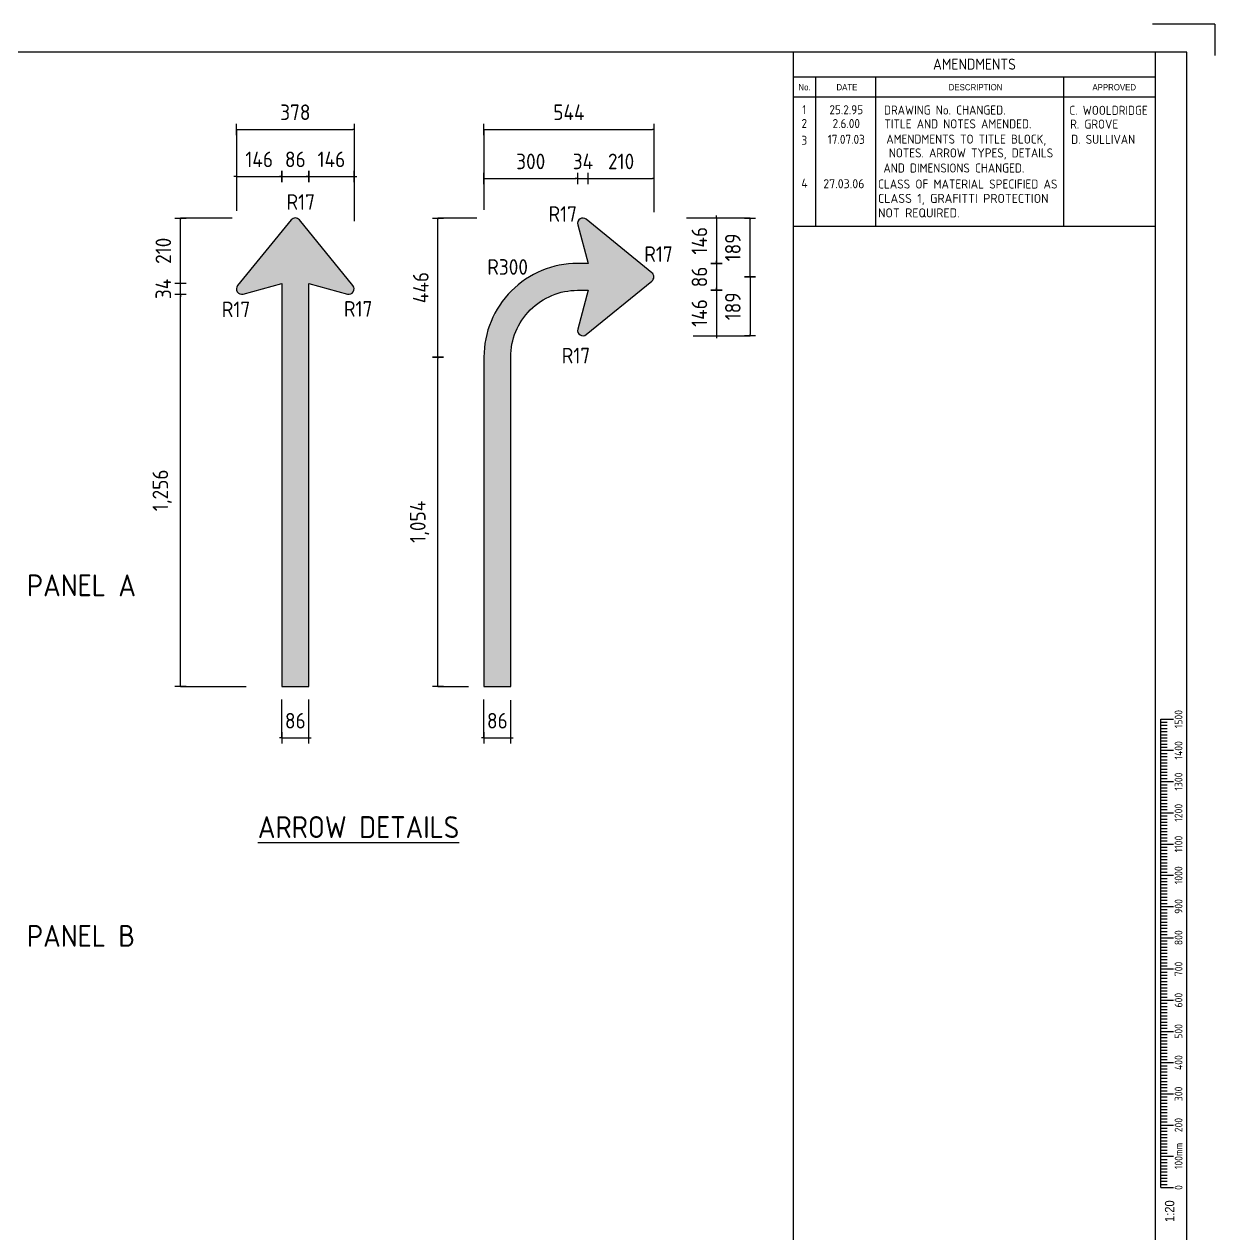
# Model space of a CAD drawing. Extents: x -30 to 420, y 0 to 297.
# Drawn here: x 229.3 to 420, y 103.3 to 297 of the extents above; entities that cross this region are included whole.
import ezdxf
from ezdxf.enums import TextEntityAlignment as Align

# ---------------------------------------------------------------- set-up
doc = ezdxf.new("R2010")
doc.units = 0
doc.header["$LTSCALE"] = 12
doc.header["$MEASUREMENT"] = 0
doc.layers.get('0').update_dxf_attribs({"linetype": 'CONTINUOUS'})
doc.layers.get('Defpoints').update_dxf_attribs({"linetype": 'CONTINUOUS'})
for name, color, linetype in [('L18', 4, 'CONTINUOUS'), ('L25', 1, 'CONTINUOUS'), ('T35', 3, 'CONTINUOUS'), ('TBLK18', 4, 'CONTINUOUS'), ('TBLK25', 1, 'CONTINUOUS'), ('TBLK35', 3, 'CONTINUOUS'), ('TBLK50', 7, 'CONTINUOUS')]:
    doc.layers.add(name, color=color, linetype=linetype)
doc.styles.add('HELV', font='helv.shx')
doc.styles.add('HELVL', font='helvl.shx')
doc.styles.add('ISO', font='iso')
doc.styles.add('ISO3098B', font='iso3098b')
doc.dimstyles.new('SIGNSDIM-20', dxfattribs={"dimtxt": 2.5, "dimasz": 0.2, "dimexe": 1.5, "dimexo": 2, "dimgap": 1.5, "dimtad": 1, "dimdec": 0, "dimlfac": 20, "dimrnd": 1, "dimdsep": 46, "dimlunit": 6, "dimtxsty": 'ISO', "dimblk": 'SGNDIM', "dimcen": 2.5, "dimse1": 1, "dimse2": 1, "dimadec": 0, "dimazin": 0, "dimtfac": 1, "dimtdec": 0, "dimtix": 1, "dimtmove": 0, "dimatfit": 3, "dimldrblk": 'SGNDIM', "dimfxl": 1, "dimtolj": 1, "dimtzin": 0, "dimarcsym": 0})

# ---------------------------------------------------------------- blocks, each defined once
blk = doc.blocks.new('A3BBLK')
at = {"layer": 'TBLK25'}
for q in [(410, 297), (420, 292)]:
    blk.add_line((420, 297), q, dxfattribs=at)
at = {"layer": 'TBLK50'}
for p, q in [((415.5, 292.5), (13, 292.5)), ((352.5, 4.5), (352.5, 292.5)), ((415.5, 4.5), (415.5, 292.5))]:
    blk.add_line(p, q, dxfattribs=at)
blk = doc.blocks.new('a3_in_vtblk_trial')
at = {"layer": 'TBLK35'}
blk.add_line((410.5, 57), (410.5, 292.5), dxfattribs=at)
blk.add_blockref('A3BBLK', (0, 0))
at = {"layer": 'TBLK18', "style": 'ISO'}
blk.add_attdef('MR_DIRECTORATE', text='', height=1.5, dxfattribs=at).set_placement((381.5, 67.12), align=Align.CENTER)
for tag, p in [('STREET_NAME', (355.51, 61.1)), ('SUBURB_POSTCODE', (388.49, 61.1)), ('TELEPHONE_NO.', (368.31, 58.84)), ('FAX_NO.', (393.56, 58.84))]:
    blk.add_attdef(tag, p, '', height=1.5, dxfattribs=at)
at = {"layer": 'TBLK25', "style": 'ISO'}
for tag, height, p in [('MR_BRANCH', 2, (381.5, 64.2)), ('ROAD_SECTION', 1.75, (384.5, 29.16)), ('SLK', 1.75, (384.5, 26.11)), ('CHAINAGE', 1.75, (384.5, 19.21)), ('DRG_TYPE_03', 1.75, (360.51, 11.5)), ('DRG_TYPE_02', 1.75, (360.51, 8.36)), ('DRG_TYPE_01', 1.75, (360.3, 5.42))]:
    blk.add_attdef(tag, text='', height=height, dxfattribs=at).set_placement(p, align=Align.CENTER)
for tag, p, height in [('FILE_NUMBER', (371.77, 53.24), 2.5), ('DESIGNED_/_DRAWN', (371.77, 48.49), 2), ('DATE', (405.68, 48.49), 2), ('VERIFIED', (371.77, 43.49), 2), ('DATE', (405.68, 43.4), 2), ('APPROVED', (371.77, 38.49), 2), ('DATE', (405.68, 38.39), 2), ('LOCAL_AUTHORITY', (370.48, 16.73), 1.25)]:
    blk.add_attdef(tag, p, '', height=height, dxfattribs=at)
at = {"layer": 'TBLK35', "style": 'ISO', "width": 0.9}
for tag, p in [('ROAD_PROJECT&NUMBER', (384.5, 32.23)), ('DRAWING_DESCRIPTION', (384.5, 22.29))]:
    blk.add_attdef(tag, text='', height=2.5, dxfattribs=at).set_placement(p, align=Align.CENTER)
at = {"layer": 'TBLK50', "style": 'ISO'}
blk.add_attdef('DRG_NUMBER', (370.5, 6.02), '', height=5, dxfattribs=at)
blk = doc.blocks.new('sca20_3')
at = {"layer": 'L18'}
for p, q in [((-4.14, 89), (-2.14, 89)), ((-4.14, 14), (-4.14, 89)), ((-4.14, 88.5), (-3.14, 88.5)), ((-4.14, 88), (-3.14, 88)), ((-4.14, 87.5), (-3.14, 87.5)), ((-4.14, 87), (-3.14, 87)), ((-4.14, 86.5), (-3.14, 86.5)), ((-4.14, 86), (-3.14, 86)), ((-4.14, 85.5), (-3.14, 85.5)), ((-4.14, 85), (-3.14, 85)), ((-4.14, 84.5), (-3.14, 84.5)), ((-4.14, 84), (-2.14, 84)), ((-4.14, 83.5), (-3.14, 83.5)), ((-4.14, 83), (-3.14, 83)), ((-4.14, 82.5), (-3.14, 82.5)), ((-4.14, 82), (-3.14, 82)), ((-4.14, 81.5), (-3.14, 81.5)), ((-4.14, 81), (-3.14, 81)), ((-4.14, 80.5), (-3.14, 80.5)), ((-4.14, 80), (-3.14, 80)), ((-4.14, 79.5), (-3.14, 79.5)), ((-4.14, 79), (-2.14, 79)), ((-4.14, 78.5), (-3.14, 78.5)), ((-4.14, 78), (-3.14, 78)), ((-4.14, 77.5), (-3.14, 77.5)), ((-4.14, 77), (-3.14, 77)), ((-4.14, 76.5), (-3.14, 76.5)), ((-4.14, 76), (-3.14, 76)), ((-4.14, 75.5), (-3.14, 75.5)), ((-4.14, 75), (-3.14, 75)), ((-4.14, 74.5), (-3.14, 74.5)), ((-4.14, 74), (-2.14, 74)), ((-4.14, 73.5), (-3.14, 73.5)), ((-4.14, 73), (-3.14, 73)), ((-4.14, 72.5), (-3.14, 72.5)), ((-4.14, 72), (-3.14, 72)), ((-4.14, 71.5), (-3.14, 71.5)), ((-4.14, 71), (-3.14, 71)), ((-4.14, 70.5), (-3.14, 70.5)), ((-4.14, 70), (-3.14, 70)), ((-4.14, 69.5), (-3.14, 69.5)), ((-4.14, 69), (-2.14, 69)), ((-4.14, 68.5), (-3.14, 68.5)), ((-4.14, 68), (-3.14, 68)), ((-4.14, 67.5), (-3.14, 67.5)), ((-4.14, 67), (-3.14, 67)), ((-4.14, 66.5), (-3.14, 66.5)), ((-4.14, 66), (-3.14, 66)), ((-4.14, 65.5), (-3.14, 65.5)), ((-4.14, 65), (-3.14, 65)), ((-4.14, 64.5), (-3.14, 64.5)), ((-4.14, 64), (-2.14, 64)), ((-4.14, 63.5), (-3.14, 63.5)), ((-4.14, 63), (-3.14, 63)), ((-4.14, 62.5), (-3.14, 62.5)), ((-4.14, 62), (-3.14, 62)), ((-4.14, 61.5), (-3.14, 61.5)), ((-4.14, 61), (-3.14, 61)), ((-4.14, 60.5), (-3.14, 60.5)), ((-4.14, 60), (-3.14, 60)), ((-4.14, 59.5), (-3.14, 59.5)), ((-4.14, 59), (-2.14, 59)), ((-4.14, 58.5), (-3.14, 58.5)), ((-4.14, 58), (-3.14, 58)), ((-4.14, 57.5), (-3.14, 57.5)), ((-4.14, 57), (-3.14, 57)), ((-4.14, 56.5), (-3.14, 56.5)), ((-4.14, 56), (-3.14, 56)), ((-4.14, 55.5), (-3.14, 55.5)), ((-4.14, 55), (-3.14, 55)), ((-4.14, 54.5), (-3.14, 54.5)), ((-4.14, 54), (-2.14, 54)), ((-4.14, 53.5), (-3.14, 53.5)), ((-4.14, 53), (-3.14, 53)), ((-4.14, 52.5), (-3.14, 52.5)), ((-4.14, 52), (-3.14, 52)), ((-4.14, 51.5), (-3.14, 51.5)), ((-4.14, 51), (-3.14, 51)), ((-4.14, 50.5), (-3.14, 50.5)), ((-4.14, 50), (-3.14, 50)), ((-4.14, 49.5), (-3.14, 49.5)), ((-4.14, 49), (-2.14, 49)), ((-4.14, 48.5), (-3.14, 48.5)), ((-4.14, 48), (-3.14, 48)), ((-4.14, 47.5), (-3.14, 47.5)), ((-4.14, 47), (-3.14, 47)), ((-4.14, 46.5), (-3.14, 46.5)), ((-4.14, 46), (-3.14, 46)), ((-4.14, 45.5), (-3.14, 45.5)), ((-4.14, 45), (-3.14, 45)), ((-4.14, 44.5), (-3.14, 44.5)), ((-4.14, 44), (-2.14, 44)), ((-4.14, 43.5), (-3.14, 43.5)), ((-4.14, 43), (-3.14, 43)), ((-4.14, 42.5), (-3.14, 42.5)), ((-4.14, 42), (-3.14, 42)), ((-4.14, 41.5), (-3.14, 41.5)), ((-4.14, 41), (-3.14, 41)), ((-4.14, 40.5), (-3.14, 40.5)), ((-4.14, 40), (-3.14, 40)), ((-4.14, 39.5), (-3.14, 39.5)), ((-4.14, 39), (-2.14, 39)), ((-4.14, 38.5), (-3.14, 38.5)), ((-4.14, 38), (-3.14, 38)), ((-4.14, 37.5), (-3.14, 37.5)), ((-4.14, 37), (-3.14, 37)), ((-4.14, 36.5), (-3.14, 36.5)), ((-4.14, 36), (-3.14, 36)), ((-4.14, 35.5), (-3.14, 35.5)), ((-4.14, 35), (-3.14, 35)), ((-4.14, 34.5), (-3.14, 34.5)), ((-4.14, 34), (-2.14, 34)), ((-4.14, 33.5), (-3.14, 33.5)), ((-4.14, 33), (-3.14, 33)), ((-4.14, 32.5), (-3.14, 32.5)), ((-4.14, 32), (-3.14, 32)), ((-4.14, 31.5), (-3.14, 31.5)), ((-4.14, 31), (-3.14, 31)), ((-4.14, 30.5), (-3.14, 30.5)), ((-4.14, 30), (-3.14, 30)), ((-4.14, 29.5), (-3.14, 29.5)), ((-4.14, 29), (-2.14, 29)), ((-4.14, 28.5), (-3.14, 28.5)), ((-4.14, 28), (-3.14, 28)), ((-4.14, 27.5), (-3.14, 27.5)), ((-4.14, 27), (-3.14, 27)), ((-4.14, 26.5), (-3.14, 26.5)), ((-4.14, 26), (-3.14, 26)), ((-4.14, 25.5), (-3.14, 25.5)), ((-4.14, 25), (-3.14, 25)), ((-4.14, 24.5), (-3.14, 24.5)), ((-4.14, 24), (-2.14, 24)), ((-4.14, 23.5), (-3.14, 23.5)), ((-4.14, 23), (-3.14, 23)), ((-4.14, 22.5), (-3.14, 22.5)), ((-4.14, 22), (-3.14, 22)), ((-4.14, 21.5), (-3.14, 21.5)), ((-4.14, 21), (-3.14, 21)), ((-4.14, 20.5), (-3.14, 20.5)), ((-4.14, 20), (-3.14, 20)), ((-4.14, 19.5), (-3.14, 19.5)), ((-4.14, 19), (-2.14, 19)), ((-4.14, 18.5), (-3.14, 18.5)), ((-4.14, 18), (-3.14, 18)), ((-4.14, 17.5), (-3.14, 17.5)), ((-4.14, 17), (-3.14, 17)), ((-4.14, 16.5), (-3.14, 16.5)), ((-4.14, 16), (-3.14, 16)), ((-4.14, 15.5), (-3.14, 15.5)), ((-4.14, 15), (-3.14, 15)), ((-4.14, 14.5), (-3.14, 14.5)), ((-4.14, 14), (-2.14, 14))]:
    blk.add_line(p, q, dxfattribs=at)
at = {"layer": 'L18', "style": 'ISO'}
for s, p in [('1500', (-0.68, 89)), ('1400', (-0.68, 84)), ('1300', (-0.68, 79)), ('1200', (-0.68, 74)), ('1100', (-0.68, 69)), ('1000', (-0.68, 64)), ('900', (-0.68, 59)), ('800', (-0.68, 54)), ('700', (-0.68, 49)), ('600', (-0.68, 44)), ('500', (-0.68, 39)), ('400', (-0.68, 34)), ('300', (-0.68, 29)), ('200', (-0.68, 24)), ('0', (-0.68, 14))]:
    blk.add_text(s, height=1.25, rotation=90, dxfattribs=at).set_placement(p, align=Align.CENTER)
blk.add_text('100mm', height=1.25, rotation=90, dxfattribs=at).set_placement((-0.67, 16.95))
at = {"layer": 'L18', "style": 'HELV', "width": 0.85}
blk.add_text('1:20', height=1.5, rotation=90, dxfattribs=at).set_placement((-1.99, 11.95), align=Align.RIGHT)
blk = doc.blocks.new('SGNDIM')
for p, q in [((0, 0), (-1, 0)), ((0, 4.5), (0, -4.5))]:
    blk.add_line(p, q)
blk = doc.blocks.new('*D39')
at = {"layer": 'Defpoints', "color": 0}
for p in [(254.33, 253.76), (270.57, 253.76), (270.57, 190.97)]:
    blk.add_point(p, dxfattribs=at)
at = {"layer": 'L25', "color": 0, "lineweight": -2}
blk.add_line((254.33, 191.17), (254.33, 253.56), dxfattribs=at)
at = {"layer": 'L25', "color": 0, "lineweight": -2, "xscale": 0.2, "yscale": 0.2, "zscale": 0.2}
for p, rotation in [((254.33, 253.76), 90), ((254.33, 190.97), 270)]:
    blk.add_blockref('SGNDIM', p, dxfattribs=dict(at, rotation=rotation))
at = {"layer": 'L25', "color": 0, "insert": (251.39, 222.37), "char_height": 2.5, "attachment_point": 5, "rotation": 90, "style": 'ISO'}
blk.add_mtext('\\A1;1,256', dxfattribs=at)
blk = doc.blocks.new('*D40')
at = {"layer": 'Defpoints', "color": 0}
for p in [(254.33, 255.47), (270.57, 255.47), (270.57, 253.76)]:
    blk.add_point(p, dxfattribs=at)
at = {"layer": 'L25', "color": 0, "lineweight": -2}
for p, q in [((254.33, 255.67), (254.33, 255.87)), ((254.33, 253.76), (254.33, 255.47)), ((254.33, 253.56), (254.33, 253.36))]:
    blk.add_line(p, q, dxfattribs=at)
at = {"layer": 'L25', "color": 0, "lineweight": -2, "xscale": 0.2, "yscale": 0.2, "zscale": 0.2}
for p, rotation in [((254.33, 255.47), 270), ((254.33, 253.76), 90)]:
    blk.add_blockref('SGNDIM', p, dxfattribs=dict(at, rotation=rotation))
at = {"layer": 'L25', "color": 0, "insert": (251.58, 254.62), "char_height": 2.5, "attachment_point": 5, "rotation": 90, "style": 'ISO'}
blk.add_mtext('\\A1;34', dxfattribs=at)
blk = doc.blocks.new('*D41')
at = {"layer": 'Defpoints', "color": 0}
for p in [(254.33, 265.97), (254.33, 265.97), (270.57, 255.47)]:
    blk.add_point(p, dxfattribs=at)
at = {"layer": 'L25', "color": 0, "lineweight": -2}
blk.add_line((254.33, 255.67), (254.33, 265.77), dxfattribs=at)
at = {"layer": 'L25', "color": 0, "lineweight": -2, "xscale": 0.2, "yscale": 0.2, "zscale": 0.2}
for p, rotation in [((254.33, 265.97), 90), ((254.33, 255.47), 270)]:
    blk.add_blockref('SGNDIM', p, dxfattribs=dict(at, rotation=rotation))
at = {"layer": 'L25', "color": 0, "insert": (251.58, 260.72), "char_height": 2.5, "attachment_point": 5, "rotation": 90, "style": 'ISO'}
blk.add_mtext('\\A1;210', dxfattribs=at)
blk = doc.blocks.new('*D42')
at = {"layer": 'Defpoints', "color": 0}
for p in [(270.57, 272.61), (263.29, 254.62), (270.57, 254.62)]:
    blk.add_point(p, dxfattribs=at)
at = {"layer": 'L25', "color": 0, "lineweight": -2}
for p, q in [((263.09, 272.61), (262.89, 272.61)), ((263.29, 272.61), (270.57, 272.61)), ((270.77, 272.61), (270.97, 272.61))]:
    blk.add_line(p, q, dxfattribs=at)
at = {"layer": 'L25', "color": 0, "lineweight": -2, "xscale": 0.2, "yscale": 0.2, "zscale": 0.2}
blk.add_blockref('SGNDIM', (263.29, 272.61), dxfattribs=at)
at = {"layer": 'L25', "color": 0, "lineweight": -2, "xscale": 0.2, "yscale": 0.2, "zscale": 0.2, "rotation": 180}
blk.add_blockref('SGNDIM', (270.57, 272.61), dxfattribs=at)
at = {"layer": 'L25', "color": 0, "insert": (266.93, 275.36), "char_height": 2.5, "attachment_point": 5, "style": 'ISO'}
blk.add_mtext('\\A1;146', dxfattribs=at)
blk = doc.blocks.new('*D43')
at = {"layer": 'Defpoints', "color": 0}
for p in [(274.86, 272.61), (274.86, 255.47), (270.57, 166.71)]:
    blk.add_point(p, dxfattribs=at)
at = {"layer": 'L25', "color": 0, "lineweight": -2}
for p, q in [((270.37, 272.61), (270.17, 272.61)), ((270.57, 272.61), (274.86, 272.61)), ((275.06, 272.61), (275.26, 272.61))]:
    blk.add_line(p, q, dxfattribs=at)
at = {"layer": 'L25', "color": 0, "lineweight": -2, "xscale": 0.2, "yscale": 0.2, "zscale": 0.2}
blk.add_blockref('SGNDIM', (270.57, 272.61), dxfattribs=at)
at = {"layer": 'L25', "color": 0, "lineweight": -2, "xscale": 0.2, "yscale": 0.2, "zscale": 0.2, "rotation": 180}
blk.add_blockref('SGNDIM', (274.86, 272.61), dxfattribs=at)
at = {"layer": 'L25', "color": 0, "insert": (272.72, 275.36), "char_height": 2.5, "attachment_point": 5, "style": 'ISO'}
blk.add_mtext('\\A1;86', dxfattribs=at)
blk = doc.blocks.new('*D44')
at = {"layer": 'Defpoints', "color": 0}
for p in [(282.15, 272.61), (282.15, 272.61), (274.86, 255.47)]:
    blk.add_point(p, dxfattribs=at)
at = {"layer": 'L25', "color": 0, "lineweight": -2}
for p, q in [((274.66, 272.61), (274.46, 272.61)), ((274.86, 272.61), (282.15, 272.61)), ((282.35, 272.61), (282.55, 272.61))]:
    blk.add_line(p, q, dxfattribs=at)
at = {"layer": 'L25', "color": 0, "lineweight": -2, "xscale": 0.2, "yscale": 0.2, "zscale": 0.2}
blk.add_blockref('SGNDIM', (274.86, 272.61), dxfattribs=at)
at = {"layer": 'L25', "color": 0, "lineweight": -2, "xscale": 0.2, "yscale": 0.2, "zscale": 0.2, "rotation": 180}
blk.add_blockref('SGNDIM', (282.15, 272.61), dxfattribs=at)
at = {"layer": 'L25', "color": 0, "insert": (278.5, 275.36), "char_height": 2.5, "attachment_point": 5, "style": 'ISO'}
blk.add_mtext('\\A1;146', dxfattribs=at)
blk = doc.blocks.new('*D45')
at = {"layer": 'Defpoints', "color": 0}
for p in [(282.15, 280.15), (263.29, 253.76), (282.15, 253.76)]:
    blk.add_point(p, dxfattribs=at)
at = {"layer": 'L25', "color": 0, "lineweight": -2}
blk.add_line((263.49, 280.15), (281.95, 280.15), dxfattribs=at)
at = {"layer": 'L25', "color": 0, "lineweight": -2, "xscale": 0.2, "yscale": 0.2, "zscale": 0.2, "rotation": 180}
blk.add_blockref('SGNDIM', (263.29, 280.15), dxfattribs=at)
at = {"layer": 'L25', "color": 0, "lineweight": -2, "xscale": 0.2, "yscale": 0.2, "zscale": 0.2}
blk.add_blockref('SGNDIM', (282.15, 280.15), dxfattribs=at)
at = {"layer": 'L25', "color": 0, "insert": (272.72, 282.9), "char_height": 2.5, "attachment_point": 5, "style": 'ISO'}
blk.add_mtext('\\A1;{\\Fiso;378}', dxfattribs=at)
blk = doc.blocks.new('*D46')
at = {"layer": 'Defpoints', "color": 0}
for p in [(317.93, 272.28), (302.93, 243.69), (317.93, 243.69)]:
    blk.add_point(p, dxfattribs=at)
at = {"layer": 'L25', "color": 0, "lineweight": -2}
blk.add_line((303.13, 272.28), (317.73, 272.28), dxfattribs=at)
at = {"layer": 'L25', "color": 0, "lineweight": -2, "xscale": 0.2, "yscale": 0.2, "zscale": 0.2, "rotation": 180}
blk.add_blockref('SGNDIM', (302.93, 272.28), dxfattribs=at)
at = {"layer": 'L25', "color": 0, "lineweight": -2, "xscale": 0.2, "yscale": 0.2, "zscale": 0.2}
blk.add_blockref('SGNDIM', (317.93, 272.28), dxfattribs=at)
at = {"layer": 'L25', "color": 0, "insert": (310.43, 275.03), "char_height": 2.5, "attachment_point": 5, "style": 'ISO'}
blk.add_mtext('\\A1;300', dxfattribs=at)
blk = doc.blocks.new('*D47')
at = {"layer": 'Defpoints', "color": 0}
for p in [(319.65, 272.28), (319.65, 258.69), (317.93, 243.69)]:
    blk.add_point(p, dxfattribs=at)
at = {"layer": 'L25', "color": 0, "lineweight": -2}
for p, q in [((317.73, 272.28), (317.53, 272.28)), ((317.93, 272.28), (319.65, 272.28)), ((319.85, 272.28), (320.05, 272.28))]:
    blk.add_line(p, q, dxfattribs=at)
at = {"layer": 'L25', "color": 0, "lineweight": -2, "xscale": 0.2, "yscale": 0.2, "zscale": 0.2}
blk.add_blockref('SGNDIM', (317.93, 272.28), dxfattribs=at)
at = {"layer": 'L25', "color": 0, "lineweight": -2, "xscale": 0.2, "yscale": 0.2, "zscale": 0.2, "rotation": 180}
blk.add_blockref('SGNDIM', (319.65, 272.28), dxfattribs=at)
at = {"layer": 'L25', "color": 0, "insert": (318.79, 275.03), "char_height": 2.5, "attachment_point": 5, "style": 'ISO'}
blk.add_mtext('\\A1;34', dxfattribs=at)
blk = doc.blocks.new('*D48')
at = {"layer": 'Defpoints', "color": 0}
for p in [(330.15, 272.28), (330.15, 272.28), (319.65, 258.69)]:
    blk.add_point(p, dxfattribs=at)
at = {"layer": 'L25', "color": 0, "lineweight": -2}
blk.add_line((319.85, 272.28), (329.95, 272.28), dxfattribs=at)
at = {"layer": 'L25', "color": 0, "lineweight": -2, "xscale": 0.2, "yscale": 0.2, "zscale": 0.2, "rotation": 180}
blk.add_blockref('SGNDIM', (319.65, 272.28), dxfattribs=at)
at = {"layer": 'L25', "color": 0, "lineweight": -2, "xscale": 0.2, "yscale": 0.2, "zscale": 0.2}
blk.add_blockref('SGNDIM', (330.15, 272.28), dxfattribs=at)
at = {"layer": 'L25', "color": 0, "insert": (324.9, 275.03), "char_height": 2.5, "attachment_point": 5, "style": 'ISO'}
blk.add_mtext('\\A1;210', dxfattribs=at)
blk = doc.blocks.new('*D49')
at = {"layer": 'Defpoints', "color": 0}
for p in [(330.15, 280.15), (302.93, 243.69), (330.15, 243.69)]:
    blk.add_point(p, dxfattribs=at)
at = {"layer": 'L25', "color": 0, "lineweight": -2}
blk.add_line((303.13, 280.15), (329.95, 280.15), dxfattribs=at)
at = {"layer": 'L25', "color": 0, "lineweight": -2, "xscale": 0.2, "yscale": 0.2, "zscale": 0.2, "rotation": 180}
blk.add_blockref('SGNDIM', (302.93, 280.15), dxfattribs=at)
at = {"layer": 'L25', "color": 0, "lineweight": -2, "xscale": 0.2, "yscale": 0.2, "zscale": 0.2}
blk.add_blockref('SGNDIM', (330.15, 280.15), dxfattribs=at)
at = {"layer": 'L25', "color": 0, "insert": (316.54, 282.9), "char_height": 2.5, "attachment_point": 5, "style": 'ISO'}
blk.add_mtext('\\A1;544', dxfattribs=at)
blk = doc.blocks.new('*D50')
at = {"layer": 'Defpoints', "color": 0}
for p in [(270.57, 190.97), (274.86, 190.97), (274.86, 182.74)]:
    blk.add_point(p, dxfattribs=at)
at = {"layer": 'L25', "color": 0, "lineweight": -2}
for p, q in [((270.37, 182.74), (270.17, 182.74)), ((270.57, 182.74), (274.86, 182.74)), ((275.06, 182.74), (275.26, 182.74))]:
    blk.add_line(p, q, dxfattribs=at)
at = {"layer": 'L25', "color": 0, "lineweight": -2, "xscale": 0.2, "yscale": 0.2, "zscale": 0.2}
blk.add_blockref('SGNDIM', (270.57, 182.74), dxfattribs=at)
at = {"layer": 'L25', "color": 0, "lineweight": -2, "xscale": 0.2, "yscale": 0.2, "zscale": 0.2, "rotation": 180}
blk.add_blockref('SGNDIM', (274.86, 182.74), dxfattribs=at)
at = {"layer": 'L25', "color": 0, "insert": (272.72, 185.49), "char_height": 2.5, "attachment_point": 5, "style": 'ISO'}
blk.add_mtext('\\A1;86', dxfattribs=at)
blk = doc.blocks.new('*D51')
at = {"layer": 'Defpoints', "color": 0}
for p in [(302.93, 190.97), (307.22, 190.97), (307.22, 182.74)]:
    blk.add_point(p, dxfattribs=at)
at = {"layer": 'L25', "color": 0, "lineweight": -2}
for p, q in [((302.73, 182.74), (302.53, 182.74)), ((302.93, 182.74), (307.22, 182.74)), ((307.42, 182.74), (307.62, 182.74))]:
    blk.add_line(p, q, dxfattribs=at)
at = {"layer": 'L25', "color": 0, "lineweight": -2, "xscale": 0.2, "yscale": 0.2, "zscale": 0.2}
blk.add_blockref('SGNDIM', (302.93, 182.74), dxfattribs=at)
at = {"layer": 'L25', "color": 0, "lineweight": -2, "xscale": 0.2, "yscale": 0.2, "zscale": 0.2, "rotation": 180}
blk.add_blockref('SGNDIM', (307.22, 182.74), dxfattribs=at)
at = {"layer": 'L25', "color": 0, "insert": (305.08, 185.49), "char_height": 2.5, "attachment_point": 5, "style": 'ISO'}
blk.add_mtext('\\A1;86', dxfattribs=at)
blk = doc.blocks.new('*D52')
at = {"layer": 'Defpoints', "color": 0}
for p in [(295.57, 243.69), (302.93, 243.69), (302.93, 190.97)]:
    blk.add_point(p, dxfattribs=at)
at = {"layer": 'L25', "color": 0, "lineweight": -2}
blk.add_line((295.57, 191.17), (295.57, 243.49), dxfattribs=at)
at = {"layer": 'L25', "color": 0, "lineweight": -2, "xscale": 0.2, "yscale": 0.2, "zscale": 0.2}
for p, rotation in [((295.57, 243.69), 90), ((295.57, 190.97), 270)]:
    blk.add_blockref('SGNDIM', p, dxfattribs=dict(at, rotation=rotation))
at = {"layer": 'L25', "color": 0, "insert": (292.63, 217.33), "char_height": 2.5, "attachment_point": 5, "rotation": 90, "style": 'ISO'}
blk.add_mtext('\\A1;1,054', dxfattribs=at)
blk = doc.blocks.new('*D53')
at = {"layer": 'Defpoints', "color": 0}
for p in [(334.74, 265.97), (345.55, 265.97), (334.74, 256.54)]:
    blk.add_point(p, dxfattribs=at)
at = {"layer": 'L25', "color": 0, "lineweight": -2}
blk.add_line((345.55, 256.74), (345.55, 265.77), dxfattribs=at)
at = {"layer": 'L25', "color": 0, "lineweight": -2, "xscale": 0.2, "yscale": 0.2, "zscale": 0.2}
for p, rotation in [((345.55, 265.97), 90), ((345.55, 256.54), 270)]:
    blk.add_blockref('SGNDIM', p, dxfattribs=dict(at, rotation=rotation))
at = {"layer": 'L25', "color": 0, "insert": (342.8, 261.26), "char_height": 2.5, "attachment_point": 5, "rotation": 90, "style": 'ISO'}
blk.add_mtext('\\A1;189', dxfattribs=at)
blk = doc.blocks.new('*D54')
at = {"layer": 'Defpoints', "color": 0}
for p in [(345.55, 256.54), (259.33, 247.12), (345.55, 247.12)]:
    blk.add_point(p, dxfattribs=at)
at = {"layer": 'L25', "color": 0, "lineweight": -2}
blk.add_line((345.55, 256.34), (345.55, 247.32), dxfattribs=at)
at = {"layer": 'L25', "color": 0, "lineweight": -2, "xscale": 0.2, "yscale": 0.2, "zscale": 0.2}
for p, rotation in [((345.55, 256.54), 90), ((345.55, 247.12), 270)]:
    blk.add_blockref('SGNDIM', p, dxfattribs=dict(at, rotation=rotation))
at = {"layer": 'L25', "color": 0, "insert": (342.8, 251.83), "char_height": 2.5, "attachment_point": 5, "rotation": 90, "style": 'ISO'}
blk.add_mtext('\\A1;189', dxfattribs=at)
blk = doc.blocks.new('*D55')
at = {"layer": 'Defpoints', "color": 0}
for p in [(345.55, 265.97), (324.24, 258.69), (340.19, 258.69)]:
    blk.add_point(p, dxfattribs=at)
at = {"layer": 'L25', "color": 0, "lineweight": -2}
for p, q in [((340.19, 266.17), (340.19, 266.37)), ((340.19, 265.97), (340.19, 258.69)), ((340.19, 258.49), (340.19, 258.29))]:
    blk.add_line(p, q, dxfattribs=at)
at = {"layer": 'L25', "color": 0, "lineweight": -2, "xscale": 0.2, "yscale": 0.2, "zscale": 0.2}
for p, rotation in [((340.19, 265.97), 270), ((340.19, 258.69), 90)]:
    blk.add_blockref('SGNDIM', p, dxfattribs=dict(at, rotation=rotation))
at = {"layer": 'L25', "color": 0, "insert": (337.44, 262.33), "char_height": 2.5, "attachment_point": 5, "rotation": 90, "style": 'ISO'}
blk.add_mtext('\\A1;146', dxfattribs=at)
blk = doc.blocks.new('*D56')
at = {"layer": 'Defpoints', "color": 0}
for p in [(324.24, 258.69), (324.24, 254.4), (340.19, 254.4)]:
    blk.add_point(p, dxfattribs=at)
at = {"layer": 'L25', "color": 0, "lineweight": -2}
for p, q in [((340.19, 258.89), (340.19, 259.09)), ((340.19, 258.69), (340.19, 254.4)), ((340.19, 254.2), (340.19, 254))]:
    blk.add_line(p, q, dxfattribs=at)
at = {"layer": 'L25', "color": 0, "lineweight": -2, "xscale": 0.2, "yscale": 0.2, "zscale": 0.2}
for p, rotation in [((340.19, 258.69), 270), ((340.19, 254.4), 90)]:
    blk.add_blockref('SGNDIM', p, dxfattribs=dict(at, rotation=rotation))
at = {"layer": 'L25', "color": 0, "insert": (337.44, 256.54), "char_height": 2.5, "attachment_point": 5, "rotation": 90, "style": 'ISO'}
blk.add_mtext('\\A1;86', dxfattribs=at)
blk = doc.blocks.new('*D57')
at = {"layer": 'Defpoints', "color": 0}
for p in [(340.19, 254.4), (340.19, 247.12), (340.19, 247.12)]:
    blk.add_point(p, dxfattribs=at)
at = {"layer": 'L25', "color": 0, "lineweight": -2}
for p, q in [((340.19, 254.6), (340.19, 254.8)), ((340.19, 254.4), (340.19, 247.12)), ((340.19, 246.92), (340.19, 246.72))]:
    blk.add_line(p, q, dxfattribs=at)
at = {"layer": 'L25', "color": 0, "lineweight": -2, "xscale": 0.2, "yscale": 0.2, "zscale": 0.2}
for p, rotation in [((340.19, 254.4), 270), ((340.19, 247.12), 90)]:
    blk.add_blockref('SGNDIM', p, dxfattribs=dict(at, rotation=rotation))
at = {"layer": 'L25', "color": 0, "insert": (337.44, 250.76), "char_height": 2.5, "attachment_point": 5, "rotation": 90, "style": 'ISO'}
blk.add_mtext('\\A1;146', dxfattribs=at)
blk = doc.blocks.new('*D58')
at = {"layer": 'Defpoints', "color": 0}
for p in [(213.95, 265.97), (295.57, 265.97), (295.57, 243.69)]:
    blk.add_point(p, dxfattribs=at)
at = {"layer": 'L25', "color": 0, "lineweight": -2}
blk.add_line((295.57, 243.89), (295.57, 265.77), dxfattribs=at)
at = {"layer": 'L25', "color": 0, "lineweight": -2, "xscale": 0.2, "yscale": 0.2, "zscale": 0.2}
for p, rotation in [((295.57, 265.97), 90), ((295.57, 243.69), 270)]:
    blk.add_blockref('SGNDIM', p, dxfattribs=dict(at, rotation=rotation))
at = {"layer": 'L25', "color": 0, "insert": (292.82, 254.83), "char_height": 2.5, "attachment_point": 5, "rotation": 90, "style": 'ISO'}
blk.add_mtext('\\A1;446', dxfattribs=at)

msp = doc.modelspace()

# ---------------------------------------------------------------- hatches: boundary and pattern name
at = {"layer": 'L25'}
h = msp.add_hatch(color=256, dxfattribs=at)
edge = h.paths.add_edge_path()
edge.add_arc((281.288, 254.615), 0.857, 254.81071, 399.22567)
edge.add_line((281.952, 255.157), (273.381, 265.657))
edge.add_arc((272.717, 265.115), 0.857, 39.22567, 140.77433)
edge.add_line((272.053, 265.657), (263.481, 255.157))
edge.add_arc((264.145, 254.615), 0.857, 140.77433, 285.18929)
edge.add_line((264.37, 253.788), (270.574, 255.472))
edge.add_line((270.574, 255.472), (270.574, 190.972))
edge.add_line((270.574, 190.972), (274.86, 190.972))
edge.add_line((274.86, 190.972), (274.86, 255.472))
edge.add_line((274.86, 255.472), (281.064, 253.788))
edge = h.paths.add_edge_path()
edge.add_line((302.932, 243.687), (302.932, 190.972))
edge.add_line((302.932, 190.972), (307.218, 190.972))
edge.add_line((307.218, 190.972), (307.218, 243.687))
edge.add_arc((317.932, 243.687), 10.714, 90, 180, ccw=False)
edge.add_line((317.932, 254.401), (319.647, 254.401))
edge.add_line((319.647, 254.401), (317.962, 248.197))
edge.add_arc((318.789, 247.973), 0.857, 164.81071, 309.22567)
edge.add_line((319.331, 247.309), (329.831, 255.88))
edge.add_arc((329.289, 256.544), 0.857, 309.22567, 410.77433)
edge.add_line((329.831, 257.208), (319.331, 265.78))
edge.add_arc((318.789, 265.116), 0.857, 50.77433, 195.18929)
edge.add_line((317.962, 264.891), (319.647, 258.687))
edge.add_line((319.647, 258.687), (317.932, 258.687))
edge.add_arc((317.932, 243.687), 15, 90, 180)

# ---------------------------------------------------------------- linework, layer by layer
for p, q in [((263.288, 280.153), (263.288, 267.143)), ((282.145, 280.153), (282.145, 265.446)), ((302.932, 280.153), (302.932, 267.278)), ((330.147, 280.153), (330.147, 266.892)), ((254.33, 265.972), (262.583, 265.972)), ((295.569, 265.973), (301.811, 265.973)), ((335.397, 265.973), (345.549, 265.973)), ((336.424, 247.116), (345.549, 247.116)), ((254.33, 190.972), (264.868, 190.972)), ((295.569, 190.972), (300.448, 190.972)), ((270.574, 182.744), (270.574, 188.882)), ((274.86, 182.744), (274.86, 188.865)), ((302.932, 182.744), (302.932, 188.882)), ((307.218, 182.744), (307.218, 188.804))]:
    msp.add_line(p, q, dxfattribs=at)
for points in [[(281.064, 253.788, 0.7293125), (281.952, 255.157), (273.381, 265.657, 0.4745604), (272.053, 265.657), (263.481, 255.157, 0.7293125), (264.37, 253.788), (270.574, 255.472), (270.574, 190.972), (274.86, 190.972), (274.86, 255.472)], [(302.932, 243.687), (302.932, 190.972), (307.218, 190.972), (307.218, 243.687, -0.4142136), (317.932, 254.401), (319.647, 254.401), (317.962, 248.197, 0.7293125), (319.331, 247.309), (329.831, 255.88, 0.4745604), (329.831, 257.208), (319.331, 265.78, 0.7293125), (317.962, 264.891), (319.647, 258.687), (317.932, 258.687, 0.4142136)]]:
    msp.add_lwpolyline(points, format="xyb", close=True, dxfattribs=at)
at = {"layer": 'TBLK25'}
for p, q in [((410.5, 288.5), (352.5, 288.5)), ((356.074, 264.597), (356.074, 288.5)), ((365.724, 264.547), (365.724, 288.45)), ((395.823, 264.597), (395.823, 288.5)), ((410.5, 285.3), (352.5, 285.3)), ((410.5, 264.597), (352.5, 264.597))]:
    msp.add_line(p, q, dxfattribs=at)

# ---------------------------------------------------------------- block references
at = {"layer": 'L25'}
for name, p in [('a3_in_vtblk_trial', (0, 0)), ('sca20_3', (415.5, 96.75))]:
    msp.add_blockref(name, p, dxfattribs=at)

# ---------------------------------------------------------------- texts
at = {"layer": 'L25', "style": 'ISO'}
for s, p in [('1', (354.243, 282.591)), ('25.2.95', (360.967, 282.579)), ('DRAWING No. CHANGED.', (376.742, 282.529)), ('C. WOOLDRIDGE', (402.979, 282.486)), ('2', (354.243, 280.381)), ('2.6.00', (360.967, 280.369)), ('TITLE AND NOTES AMENDED.', (378.853, 280.319)), ('R. GROVE', (400.674, 280.276)), ('3', (354.243, 277.688)), ('17.07.03', (360.967, 277.84)), ('AMENDMENTS TO TITLE BLOCK,', (380.182, 277.875)), ('D. SULLIVAN', (402.109, 277.839)), ('NOTES. ARROW TYPES, DETAILS', (380.951, 275.669)), ('AND DIMENSIONS CHANGED.', (378.206, 273.249))]:
    msp.add_text(s, height=1.45, dxfattribs=at).set_placement(p, align=Align.CENTER)
at = {"layer": 'L25', "style": 'ISO3098B'}
for s, p in [('4', (353.767, 270.821)), ('27.03.06', (357.279, 270.73)), ('CLASS 1, GRAFITTI PROTECTION', (366.056, 268.384)), ('NOT REQUIRED.', (366.056, 266.068))]:
    msp.add_text(s, height=1.45, dxfattribs=at).set_placement(p)
at = {"layer": 'L25', "style": 'ISO3098B', "width": 0.95}
msp.add_text('CLASS OF MATERIAL SPECIFIED AS ', height=1.45, dxfattribs=at).set_placement((366.056, 270.685))
at = {"layer": 'L25', "char_height": 2.5, "attachment_point": 5, "style": 'ISO'}
for s, insert in [('{\\Fiso;R17}', (273.59, 268.536)), ('{\\Fiso;R17}', (315.555, 266.606)), ('{\\Fiso;R17}', (330.892, 260.189)), ('{\\Fiso;R300}', (306.726, 258.133)), ('{\\Fiso;R17}', (263.22, 251.344)), ('{\\Fiso;R17}', (282.782, 251.422)), ('{\\Fiso;R17}', (317.666, 243.945))]:
    msp.add_mtext(s, dxfattribs=dict(at, insert=insert))
at = {"layer": 'T35', "style": 'ISO'}
for s, p in [('PANEL A', (229.73, 205.411)), ('%%UARROW DETAILS', (266.715, 166.71)), ('PANEL B', (229.734, 149.29))]:
    msp.add_text(s, height=3.5, dxfattribs=at).set_placement(p)
at = {"layer": 'TBLK18', "style": 'HELVL', "width": 0.9}
for s, p in [('No.', (354.287, 286.407)), ('DATE', (361.074, 286.407)), ('DESCRIPTION', (381.677, 286.407)), ('APPROVED', (403.89, 286.407))]:
    msp.add_text(s, height=1, dxfattribs=at).set_placement(p, align=Align.CENTER)
at = {"layer": 'TBLK25', "style": 'ISO'}
msp.add_text('AMENDMENTS', height=1.75, dxfattribs=at).set_placement((381.5, 289.727), align=Align.CENTER)

# ---------------------------------------------------------------- dimensions: what is measured, and where the dimension line sits
at = {"layer": 'L25'}
dim = msp.add_linear_dim(base=(282.145, 280.153), p1=(263.288, 253.758), p2=(282.145, 253.758), text='{\\Fiso;378}', dimstyle='SIGNSDIM-20', dxfattribs=at)
dim.commit()
dim.dimension.update_dxf_attribs({"geometry": '*D45', "text_midpoint": (272.717, 282.903)})
for base, p1, p2, picture, middle in [((330.147, 280.153), (302.932, 243.687), (330.147, 243.687), '*D49', (316.539, 282.903)), ((270.574, 272.613), (263.288, 254.615), (270.574, 254.615), '*D42', (266.931, 275.363)), ((317.932, 272.284), (302.932, 243.687), (317.932, 243.687), '*D46', (310.432, 275.034)), ((274.86, 182.744), (270.574, 190.972), (274.86, 190.972), '*D50', (272.717, 185.494)), ((307.218, 182.744), (302.932, 190.972), (307.218, 190.972), '*D51', (305.075, 185.494))]:
    dim = msp.add_linear_dim(base=base, p1=p1, p2=p2, dimstyle='SIGNSDIM-20', dxfattribs=at)
    dim.commit()
    dim.dimension.update_dxf_attribs({"geometry": picture, "text_midpoint": middle})
for base, p1, p2, picture, middle in [((274.86, 272.613), (270.574, 166.707), (274.86, 255.472), '*D43', (272.717, 275.363)), ((282.145, 272.613), (274.86, 255.472), (282.145, 272.613), '*D44', (278.502, 275.363)), ((319.647, 272.284), (317.932, 243.687), (319.647, 258.687), '*D47', (318.789, 275.034)), ((330.147, 272.284), (319.647, 258.687), (330.147, 272.284), '*D48', (324.897, 275.034))]:
    dim = msp.add_linear_dim(base=base, p1=p1, p2=p2, dimstyle='SIGNSDIM-20', override={"dimtmove": 1}, dxfattribs=at)
    dim.commit()
    dim.dimension.update_dxf_attribs({"geometry": picture, "text_midpoint": middle})
for base, p1, p2, picture, middle in [((295.569, 265.973), (295.569, 243.687), (213.946, 265.973), '*D58', (292.819, 254.83)), ((340.185, 258.687), (345.549, 265.973), (324.24, 258.687), '*D55', (337.435, 262.33)), ((345.549, 265.973), (334.74, 256.544), (334.74, 265.973), '*D53', (342.799, 261.258)), ((345.549, 247.116), (345.549, 256.544), (259.333, 247.116), '*D54', (342.799, 251.83)), ((254.33, 253.758), (270.574, 190.972), (270.574, 253.758), '*D39', (251.392, 222.365)), ((295.569, 243.687), (302.932, 190.972), (302.932, 243.687), '*D52', (292.632, 217.33))]:
    dim = msp.add_linear_dim(base=base, p1=p1, p2=p2, angle=90, dimstyle='SIGNSDIM-20', dxfattribs=at)
    dim.commit()
    dim.dimension.update_dxf_attribs({"geometry": picture, "text_midpoint": middle})
for base, p1, p2, picture, middle in [((254.33, 265.972), (270.574, 255.472), (254.33, 265.972), '*D41', (251.58, 260.722)), ((340.185, 254.401), (324.24, 258.687), (324.24, 254.401), '*D56', (337.435, 256.544)), ((254.33, 255.472), (270.574, 253.758), (270.574, 255.472), '*D40', (251.58, 254.615)), ((340.185, 247.116), (340.185, 254.401), (340.185, 247.116), '*D57', (337.435, 250.758))]:
    dim = msp.add_linear_dim(base=base, p1=p1, p2=p2, angle=90, dimstyle='SIGNSDIM-20', override={"dimtmove": 1}, dxfattribs=at)
    dim.commit()
    dim.dimension.update_dxf_attribs({"geometry": picture, "text_midpoint": middle})

doc.saveas('drawing.dxf')
